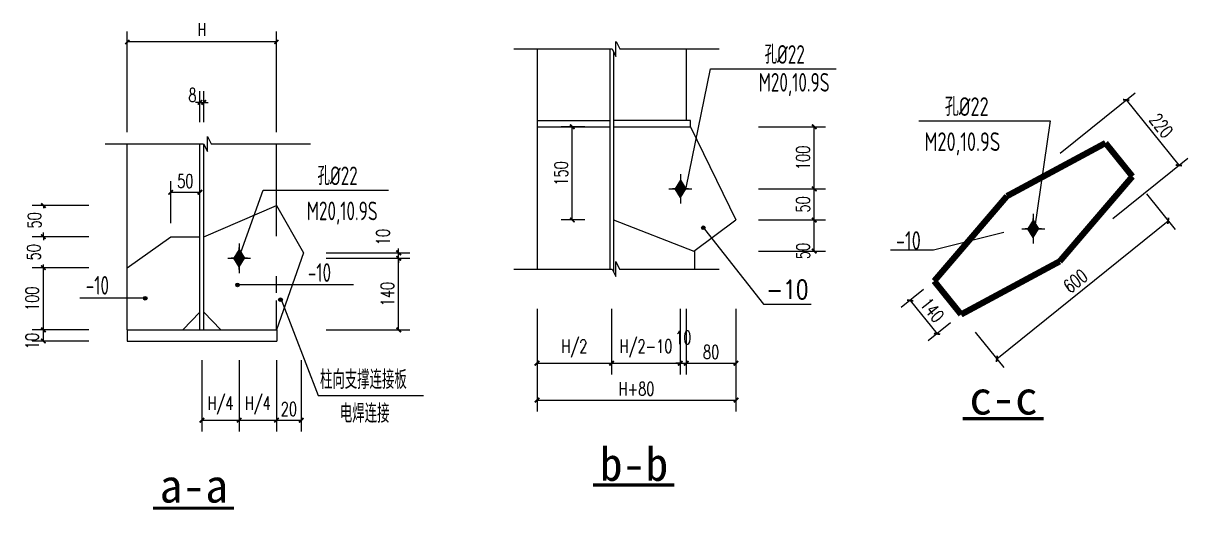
# Model space of a CAD drawing. Extents: x 14475413 to 15955882, y -732572 to -282951.
# Drawn here: x 15721508 to 15747553, y -495725 to -484841 of the extents above; entities that cross this region are included whole.
import ezdxf

# ---------------------------------------------------------------- set-up
doc = ezdxf.new("R2010")
doc.units = 0
doc.header["$LTSCALE"] = 1000
doc.header["$MEASUREMENT"] = 0
doc.layers.add('1000', color=2, linetype='Continuous', lineweight=35)
doc.layers.add('钢板标注', color=9, linetype='Continuous', lineweight=18)
for name, color, linetype in [('3', 3, 'Continuous'), ('3T_WOOD', 21, 'Continuous'), ('AXIS', 3, 'Continuous'), ('PUB_DIM', 3, 'Continuous'), ('PUB_TEXT', 7, 'Continuous'), ('线条', 44, 'Continuous')]:
    doc.layers.add(name, color=color, linetype=linetype)
doc.styles.add('-宋体', font='', dxfattribs={"width": 0.8})
doc.styles.add('_HZTXT', font='txt.shx', dxfattribs={"width": 0.8, "bigfont": 'hztxt.shx'})
doc.styles.add('_TCH_DIM_T3', font='SIMPLEX', dxfattribs={"width": 0.705882, "bigfont": 'GBCBIG'})
doc.styles.add('DIM_FONT', font='SIMPLEX', dxfattribs={"width": 0.7, "bigfont": 'GBCBIG'})
doc.styles.add('TSSD_Label', font='tssdeng.shx', dxfattribs={"width": 0.7, "bigfont": 'hztxt.shx'})
doc.styles.add('TSSD_REIN', font='tssdeng.shx', dxfattribs={"width": 0.7, "bigfont": 'tssdchn.shx'})
doc.styles.get('-宋体').set_extended_font_data('SimSun')
doc.dimstyles.new('_TCH_ARCH&&150', dxfattribs={"dimtxt": 446.25, "dimasz": 150, "dimexe": 375, "dimexo": 450, "dimgap": 150, "dimtad": 1, "dimdec": 0, "dimzin": 0, "dimdsep": 46, "dimtxsty": '_TCH_DIM_T3', "dimblk": 'ARCHTICK', "dimcen": 0.09, "dimclrt": 7, "dimazin": 2, "dimtfac": 1, "dimtdec": 0, "dimtix": 1, "dimtmove": 2, "dimatfit": 3, "dimfxl": 0, "dimtolj": 1, "dimtzin": 0, "dimarcsym": 0})

# ---------------------------------------------------------------- blocks, each defined once
blk = doc.blocks.new('A$C69047470')
for points in [[(147, 356), (277, 356), (277, 566)], [(277, 566), (407, 356), (277, 356)], [(277, 146), (147, 356), (277, 356)], [(277, 146), (407, 356), (277, 356)]]:
    blk.add_hatch(color=256).paths.add_polyline_path(points)
for p, q in [((277, 566), (147, 356)), ((277, 713), (277, 0)), ((277, 678), (277, 83)), ((277, 678), (277, 83)), ((277, 566), (407, 356)), ((0, 356), (522, 356)), ((31, 356), (553, 356)), ((36, 356), (517, 356)), ((277, 146), (147, 356)), ((277, 146), (407, 356))]:
    blk.add_line(p, q)
blk = doc.blocks.new('_ArchTick')
at = {"color": 0, "linetype": 'ByBlock', "const_width": 0.4}
blk.add_lwpolyline([(-0.5, -0.5), (0.5, 0.5)], dxfattribs=at)
blk = doc.blocks.new('*D1745')
at = {"layer": 'Defpoints', "color": 0}
for p in [(16402227, -840793), (16402103, -841901), (16402227, -841901)]:
    blk.add_point(p, dxfattribs=at)
at = {"layer": 'PUB_DIM', "color": 0, "lineweight": -2}
for p, q in [((16402103, -841451), (16402103, -840418)), ((16402227, -841451), (16402227, -840418)), ((16402103, -840793), (16401953, -840793)), ((16402103, -840793), (16402227, -840793)), ((16402227, -840793), (16402377, -840793))]:
    blk.add_line(p, q, dxfattribs=at)
at = {"layer": 'PUB_DIM', "color": 0, "lineweight": -2, "xscale": 150, "yscale": 150, "zscale": 150}
blk.add_blockref('_ArchTick', (16402103, -840793), dxfattribs=at)
at = {"layer": 'PUB_DIM', "color": 0, "lineweight": -2, "xscale": 150, "yscale": 150, "zscale": 150, "rotation": 180}
blk.add_blockref('_ArchTick', (16402227, -840793), dxfattribs=at)
at = {"layer": 'PUB_DIM', "color": 7, "insert": (16401854, -840549), "char_height": 446.2, "attachment_point": 5, "style": '_TCH_DIM_T3'}
blk.add_mtext('\\A1;8', dxfattribs=at)
blk = doc.blocks.new('*D1746')
at = {"layer": 'Defpoints', "color": 0}
for p in [(16396901, -848354), (16398861, -848354), (16398861, -848725)]:
    blk.add_point(p, dxfattribs=at)
at = {"layer": 'PUB_DIM', "color": 0, "lineweight": -2}
for p, q in [((16398411, -848354), (16396526, -848354)), ((16396901, -848725), (16396901, -848354)), ((16398411, -848725), (16396526, -848725))]:
    blk.add_line(p, q, dxfattribs=at)
at = {"layer": 'PUB_DIM', "color": 0, "lineweight": -2, "xscale": 150, "yscale": 150, "zscale": 150}
for p, rotation in [((16396901, -848354), 90), ((16396901, -848725), 270)]:
    blk.add_blockref('_ArchTick', p, dxfattribs=dict(at, rotation=rotation))
at = {"layer": 'PUB_DIM', "color": 7, "insert": (16396526, -848725), "char_height": 446.2, "attachment_point": 5, "rotation": 90, "style": '_TCH_DIM_T3'}
blk.add_mtext('\\A1;10', dxfattribs=at)
blk = doc.blocks.new('*D1747')
at = {"layer": 'Defpoints', "color": 0}
for p in [(16396901, -846289), (16398861, -846289), (16398861, -848354)]:
    blk.add_point(p, dxfattribs=at)
at = {"layer": 'PUB_DIM', "color": 0, "lineweight": -2}
for p, q in [((16398411, -846289), (16396526, -846289)), ((16396901, -848354), (16396901, -846289)), ((16398411, -848354), (16396526, -848354))]:
    blk.add_line(p, q, dxfattribs=at)
at = {"layer": 'PUB_DIM', "color": 0, "lineweight": -2, "xscale": 150, "yscale": 150, "zscale": 150}
for p, rotation in [((16396901, -846289), 90), ((16396901, -848354), 270)]:
    blk.add_blockref('_ArchTick', p, dxfattribs=dict(at, rotation=rotation))
at = {"layer": 'PUB_DIM', "color": 7, "insert": (16396528, -847321), "char_height": 446.2, "attachment_point": 5, "rotation": 90, "style": '_TCH_DIM_T3'}
blk.add_mtext('\\A1;100', dxfattribs=at)
blk = doc.blocks.new('*D1748')
at = {"layer": 'Defpoints', "color": 0}
for p in [(16396901, -845256), (16398861, -845256), (16398861, -846289)]:
    blk.add_point(p, dxfattribs=at)
at = {"layer": 'PUB_DIM', "color": 0, "lineweight": -2}
for p, q in [((16398411, -845256), (16396526, -845256)), ((16396901, -845256), (16396901, -845368)), ((16398411, -846289), (16396526, -846289)), ((16396901, -846289), (16396901, -846178))]:
    blk.add_line(p, q, dxfattribs=at)
at = {"layer": 'PUB_DIM', "color": 0, "lineweight": -2, "xscale": 150, "yscale": 150, "zscale": 150}
for p, rotation in [((16396901, -845256), 90), ((16396901, -846289), 270)]:
    blk.add_blockref('_ArchTick', p, dxfattribs=dict(at, rotation=rotation))
at = {"layer": 'PUB_DIM', "color": 7, "insert": (16396580, -845773), "char_height": 446.2, "attachment_point": 5, "rotation": 90, "style": '_TCH_DIM_T3'}
blk.add_mtext('\\A1;50', dxfattribs=at)
blk = doc.blocks.new('*D1749')
at = {"layer": 'Defpoints', "color": 0}
for p in [(16396901, -844224), (16398861, -844224), (16398861, -845256)]:
    blk.add_point(p, dxfattribs=at)
at = {"layer": 'PUB_DIM', "color": 0, "lineweight": -2}
for p, q in [((16398411, -844224), (16396526, -844224)), ((16396901, -844224), (16396901, -844307)), ((16396901, -845256), (16396901, -845117)), ((16398411, -845256), (16396526, -845256))]:
    blk.add_line(p, q, dxfattribs=at)
at = {"layer": 'PUB_DIM', "color": 0, "lineweight": -2, "xscale": 150, "yscale": 150, "zscale": 150}
for p, rotation in [((16396901, -844224), 90), ((16396901, -845256), 270)]:
    blk.add_blockref('_ArchTick', p, dxfattribs=dict(at, rotation=rotation))
at = {"layer": 'PUB_DIM', "color": 7, "insert": (16396603, -844712), "char_height": 446.2, "attachment_point": 5, "rotation": 90, "style": '_TCH_DIM_T3'}
blk.add_mtext('\\A1;50', dxfattribs=at)
blk = doc.blocks.new('*D1750')
at = {"layer": 'Defpoints', "color": 0}
for p in [(16402102, -843781), (16401132, -845257), (16402103, -845256)]:
    blk.add_point(p, dxfattribs=at)
at = {"layer": 'PUB_DIM', "color": 0, "lineweight": -2}
for p, q in [((16401132, -844807), (16401131, -843407)), ((16402102, -844806), (16402101, -843406)), ((16401131, -843782), (16402102, -843781))]:
    blk.add_line(p, q, dxfattribs=at)
at = {"layer": 'PUB_DIM', "color": 0, "lineweight": -2, "xscale": 150, "yscale": 150, "zscale": 150}
for p, rotation in [((16401131, -843782), 180.0503336692264), ((16402102, -843781), 0.05033366922639138)]:
    blk.add_blockref('_ArchTick', p, dxfattribs=dict(at, rotation=rotation))
at = {"layer": 'PUB_DIM', "color": 7, "insert": (16401616, -843408), "char_height": 446.2, "attachment_point": 5, "rotation": 0.0503, "style": '_TCH_DIM_T3'}
blk.add_mtext('\\A1;50', dxfattribs=at)
blk = doc.blocks.new('*D1751')
at = {"layer": 'Defpoints', "color": 0}
for p in [(16405840, -845973), (16408702, -845973), (16405840, -848354)]:
    blk.add_point(p, dxfattribs=at)
at = {"layer": 'PUB_DIM', "color": 0, "lineweight": -2}
for p, q in [((16406290, -845973), (16409077, -845973)), ((16408702, -848354), (16408702, -845973)), ((16406290, -848354), (16409077, -848354))]:
    blk.add_line(p, q, dxfattribs=at)
at = {"layer": 'PUB_DIM', "color": 0, "lineweight": -2, "xscale": 150, "yscale": 150, "zscale": 150}
for p, rotation in [((16408702, -845973), 90), ((16408702, -848354), 270)]:
    blk.add_blockref('_ArchTick', p, dxfattribs=dict(at, rotation=rotation))
at = {"layer": 'PUB_DIM', "color": 7, "insert": (16408329, -847164), "char_height": 446.2, "attachment_point": 5, "rotation": 90, "style": '_TCH_DIM_T3'}
blk.add_mtext('\\A1;140', dxfattribs=at)
blk = doc.blocks.new('*D1752')
at = {"layer": 'Defpoints', "color": 0}
for p in [(16405840, -845794), (16408702, -845794), (16405840, -845973)]:
    blk.add_point(p, dxfattribs=at)
at = {"layer": 'PUB_DIM', "color": 0, "lineweight": -2}
for p, q in [((16406290, -845794), (16409077, -845794)), ((16408702, -845794), (16408702, -845644)), ((16408702, -845973), (16408702, -845794)), ((16406290, -845973), (16409077, -845973)), ((16408702, -845973), (16408702, -846123))]:
    blk.add_line(p, q, dxfattribs=at)
at = {"layer": 'PUB_DIM', "color": 0, "lineweight": -2, "xscale": 150, "yscale": 150, "zscale": 150}
for p, rotation in [((16408702, -845794), 270), ((16408702, -845973), 90)]:
    blk.add_blockref('_ArchTick', p, dxfattribs=dict(at, rotation=rotation))
at = {"layer": 'PUB_DIM', "color": 7, "insert": (16408184, -845269), "char_height": 446.2, "attachment_point": 5, "rotation": 90, "style": '_TCH_DIM_T3'}
blk.add_mtext('\\A1;10', dxfattribs=at)
blk = doc.blocks.new('*D1753')
at = {"layer": 'Defpoints', "color": 0}
for p in [(16402165, -848907), (16403404, -848907), (16403404, -851355)]:
    blk.add_point(p, dxfattribs=at)
at = {"layer": 'PUB_DIM', "color": 0, "lineweight": -2}
for p, q in [((16402165, -849357), (16402165, -851730)), ((16403404, -849357), (16403404, -851730)), ((16402165, -851355), (16403404, -851355))]:
    blk.add_line(p, q, dxfattribs=at)
at = {"layer": 'PUB_DIM', "color": 0, "lineweight": -2, "xscale": 150, "yscale": 150, "zscale": 150, "rotation": 180}
blk.add_blockref('_ArchTick', (16402165, -851355), dxfattribs=at)
at = {"layer": 'PUB_DIM', "color": 0, "lineweight": -2, "xscale": 150, "yscale": 150, "zscale": 150}
blk.add_blockref('_ArchTick', (16403404, -851355), dxfattribs=at)
at = {"layer": 'PUB_DIM', "color": 7, "insert": (16402784, -850865), "char_height": 446.2, "attachment_point": 5, "style": '_TCH_DIM_T3'}
blk.add_mtext('\\A1;H/4', dxfattribs=at)
blk = doc.blocks.new('*D1754')
at = {"layer": 'Defpoints', "color": 0}
for p in [(16403404, -848907), (16404643, -848907), (16404643, -851355)]:
    blk.add_point(p, dxfattribs=at)
at = {"layer": 'PUB_DIM', "color": 0, "lineweight": -2}
for p, q in [((16403404, -849357), (16403404, -851730)), ((16404643, -849357), (16404643, -851730)), ((16403404, -851355), (16404643, -851355))]:
    blk.add_line(p, q, dxfattribs=at)
at = {"layer": 'PUB_DIM', "color": 0, "lineweight": -2, "xscale": 150, "yscale": 150, "zscale": 150, "rotation": 180}
blk.add_blockref('_ArchTick', (16403404, -851355), dxfattribs=at)
at = {"layer": 'PUB_DIM', "color": 0, "lineweight": -2, "xscale": 150, "yscale": 150, "zscale": 150}
blk.add_blockref('_ArchTick', (16404643, -851355), dxfattribs=at)
at = {"layer": 'PUB_DIM', "color": 7, "insert": (16404023, -850865), "char_height": 446.2, "attachment_point": 5, "style": '_TCH_DIM_T3'}
blk.add_mtext('\\A1;H/4', dxfattribs=at)
blk = doc.blocks.new('*D1755')
at = {"layer": 'Defpoints', "color": 0}
for p in [(16404643, -848907), (16405469, -848907), (16405469, -851355)]:
    blk.add_point(p, dxfattribs=at)
at = {"layer": 'PUB_DIM', "color": 0, "lineweight": -2}
for p, q in [((16404643, -849357), (16404643, -851730)), ((16405469, -849357), (16405469, -851730)), ((16404643, -851355), (16405469, -851355))]:
    blk.add_line(p, q, dxfattribs=at)
at = {"layer": 'PUB_DIM', "color": 0, "lineweight": -2, "xscale": 150, "yscale": 150, "zscale": 150, "rotation": 180}
blk.add_blockref('_ArchTick', (16404643, -851355), dxfattribs=at)
at = {"layer": 'PUB_DIM', "color": 0, "lineweight": -2, "xscale": 150, "yscale": 150, "zscale": 150}
blk.add_blockref('_ArchTick', (16405469, -851355), dxfattribs=at)
at = {"layer": 'PUB_DIM', "color": 7, "insert": (16405056, -850981), "char_height": 446.2, "attachment_point": 5, "style": '_TCH_DIM_T3'}
blk.add_mtext('\\A1;20', dxfattribs=at)
blk = doc.blocks.new('*D1756')
at = {"layer": 'Defpoints', "color": 0}
for p in [(16429615, -845994), (16431915, -845994), (16429615, -847026)]:
    blk.add_point(p, dxfattribs=at)
at = {"layer": 'PUB_DIM', "color": 0, "lineweight": -2}
for p, q in [((16430065, -845994), (16432290, -845994)), ((16431915, -847026), (16431915, -845994)), ((16430065, -847026), (16432290, -847026))]:
    blk.add_line(p, q, dxfattribs=at)
at = {"layer": 'PUB_DIM', "color": 0, "lineweight": -2, "xscale": 150, "yscale": 150, "zscale": 150}
for p, rotation in [((16431915, -845994), 90), ((16431915, -847026), 270)]:
    blk.add_blockref('_ArchTick', p, dxfattribs=dict(at, rotation=rotation))
at = {"layer": 'PUB_DIM', "color": 7, "insert": (16431543, -847026), "char_height": 446.2, "attachment_point": 5, "rotation": 90, "style": '_TCH_DIM_T3'}
blk.add_mtext('\\A1;50', dxfattribs=at)
blk = doc.blocks.new('*D1757')
at = {"layer": 'Defpoints', "color": 0}
for p in [(16429615, -844961), (16431915, -844961), (16429615, -845994)]:
    blk.add_point(p, dxfattribs=at)
at = {"layer": 'PUB_DIM', "color": 0, "lineweight": -2}
for p, q in [((16430065, -844961), (16432290, -844961)), ((16431915, -845994), (16431915, -844961)), ((16430065, -845994), (16432290, -845994))]:
    blk.add_line(p, q, dxfattribs=at)
at = {"layer": 'PUB_DIM', "color": 0, "lineweight": -2, "xscale": 150, "yscale": 150, "zscale": 150}
for p, rotation in [((16431915, -844961), 90), ((16431915, -845994), 270)]:
    blk.add_blockref('_ArchTick', p, dxfattribs=dict(at, rotation=rotation))
at = {"layer": 'PUB_DIM', "color": 7, "insert": (16431542, -845477), "char_height": 446.2, "attachment_point": 5, "rotation": 90, "style": '_TCH_DIM_T3'}
blk.add_mtext('\\A1;50', dxfattribs=at)
blk = doc.blocks.new('*D1758')
at = {"layer": 'Defpoints', "color": 0}
for p in [(16429615, -842896), (16431915, -842896), (16429615, -844961)]:
    blk.add_point(p, dxfattribs=at)
at = {"layer": 'PUB_DIM', "color": 0, "lineweight": -2}
for p, q in [((16430065, -842896), (16432290, -842896)), ((16431915, -844961), (16431915, -842896)), ((16430065, -844961), (16432290, -844961))]:
    blk.add_line(p, q, dxfattribs=at)
at = {"layer": 'PUB_DIM', "color": 0, "lineweight": -2, "xscale": 150, "yscale": 150, "zscale": 150}
for p, rotation in [((16431915, -842896), 90), ((16431915, -844961), 270)]:
    blk.add_blockref('_ArchTick', p, dxfattribs=dict(at, rotation=rotation))
at = {"layer": 'PUB_DIM', "color": 7, "insert": (16431542, -843929), "char_height": 446.2, "attachment_point": 5, "rotation": 90, "style": '_TCH_DIM_T3'}
blk.add_mtext('\\A1;100', dxfattribs=at)
blk = doc.blocks.new('*D1759')
at = {"layer": 'Defpoints', "color": 0}
for p in [(16422707, -848495), (16425185, -848495), (16425185, -850753)]:
    blk.add_point(p, dxfattribs=at)
at = {"layer": 'PUB_DIM', "color": 0, "lineweight": -2}
for p, q in [((16422707, -848945), (16422707, -851128)), ((16425185, -848945), (16425185, -851128)), ((16422707, -850753), (16425185, -850753))]:
    blk.add_line(p, q, dxfattribs=at)
at = {"layer": 'PUB_DIM', "color": 0, "lineweight": -2, "xscale": 150, "yscale": 150, "zscale": 150, "rotation": 180}
blk.add_blockref('_ArchTick', (16422707, -850753), dxfattribs=at)
at = {"layer": 'PUB_DIM', "color": 0, "lineweight": -2, "xscale": 150, "yscale": 150, "zscale": 150}
blk.add_blockref('_ArchTick', (16425185, -850753), dxfattribs=at)
at = {"layer": 'PUB_DIM', "color": 7, "insert": (16423946, -850263), "char_height": 446.2, "attachment_point": 5, "style": '_TCH_DIM_T3'}
blk.add_mtext('\\A1;H/2', dxfattribs=at)
blk = doc.blocks.new('*D1760')
at = {"layer": 'Defpoints', "color": 0}
for p in [(16425185, -848495), (16427466, -848495), (16427466, -850753)]:
    blk.add_point(p, dxfattribs=at)
at = {"layer": 'PUB_DIM', "color": 0, "lineweight": -2}
for p, q in [((16425185, -848945), (16425185, -851128)), ((16427466, -848945), (16427466, -851128)), ((16425185, -850753), (16427466, -850753))]:
    blk.add_line(p, q, dxfattribs=at)
at = {"layer": 'PUB_DIM', "color": 0, "lineweight": -2, "xscale": 150, "yscale": 150, "zscale": 150, "rotation": 180}
blk.add_blockref('_ArchTick', (16425185, -850753), dxfattribs=at)
at = {"layer": 'PUB_DIM', "color": 0, "lineweight": -2, "xscale": 150, "yscale": 150, "zscale": 150}
blk.add_blockref('_ArchTick', (16427466, -850753), dxfattribs=at)
at = {"layer": 'PUB_DIM', "color": 7, "insert": (16426326, -850263), "char_height": 446.2, "attachment_point": 5, "style": '_TCH_DIM_T3'}
blk.add_mtext('\\A1;H/2-10', dxfattribs=at)
blk = doc.blocks.new('*D1761')
at = {"layer": 'Defpoints', "color": 0}
for p in [(16427466, -848495), (16427663, -848495), (16427663, -850753)]:
    blk.add_point(p, dxfattribs=at)
at = {"layer": 'PUB_DIM', "color": 0, "lineweight": -2}
for p, q in [((16427466, -848945), (16427466, -851128)), ((16427663, -848945), (16427663, -851128)), ((16427466, -850753), (16427316, -850753)), ((16427466, -850753), (16427663, -850753)), ((16427663, -850753), (16427813, -850753))]:
    blk.add_line(p, q, dxfattribs=at)
at = {"layer": 'PUB_DIM', "color": 0, "lineweight": -2, "xscale": 150, "yscale": 150, "zscale": 150}
blk.add_blockref('_ArchTick', (16427466, -850753), dxfattribs=at)
at = {"layer": 'PUB_DIM', "color": 0, "lineweight": -2, "xscale": 150, "yscale": 150, "zscale": 150, "rotation": 180}
blk.add_blockref('_ArchTick', (16427663, -850753), dxfattribs=at)
at = {"layer": 'PUB_DIM', "color": 7, "insert": (16427565, -849901), "char_height": 446.2, "attachment_point": 5, "style": '_TCH_DIM_T3'}
blk.add_mtext('\\A1;10', dxfattribs=at)
blk = doc.blocks.new('*D1762')
at = {"layer": 'Defpoints', "color": 0}
for p in [(16427663, -848495), (16429315, -848495), (16429315, -850753)]:
    blk.add_point(p, dxfattribs=at)
at = {"layer": 'PUB_DIM', "color": 0, "lineweight": -2}
for p, q in [((16427663, -848945), (16427663, -851128)), ((16429315, -848945), (16429315, -851128)), ((16427663, -850753), (16429315, -850753))]:
    blk.add_line(p, q, dxfattribs=at)
at = {"layer": 'PUB_DIM', "color": 0, "lineweight": -2, "xscale": 150, "yscale": 150, "zscale": 150, "rotation": 180}
blk.add_blockref('_ArchTick', (16427663, -850753), dxfattribs=at)
at = {"layer": 'PUB_DIM', "color": 0, "lineweight": -2, "xscale": 150, "yscale": 150, "zscale": 150}
blk.add_blockref('_ArchTick', (16429315, -850753), dxfattribs=at)
at = {"layer": 'PUB_DIM', "color": 7, "insert": (16428489, -850380), "char_height": 446.2, "attachment_point": 5, "style": '_TCH_DIM_T3'}
blk.add_mtext('\\A1;80', dxfattribs=at)
blk = doc.blocks.new('*D1763')
at = {"layer": 'Defpoints', "color": 0}
for p in [(16422707, -850036), (16429315, -850036), (16429315, -851978)]:
    blk.add_point(p, dxfattribs=at)
at = {"layer": 'PUB_DIM', "color": 0, "lineweight": -2}
for p, q in [((16422707, -850486), (16422707, -852353)), ((16429315, -850486), (16429315, -852353)), ((16422707, -851978), (16429315, -851978))]:
    blk.add_line(p, q, dxfattribs=at)
at = {"layer": 'PUB_DIM', "color": 0, "lineweight": -2, "xscale": 150, "yscale": 150, "zscale": 150, "rotation": 180}
blk.add_blockref('_ArchTick', (16422707, -851978), dxfattribs=at)
at = {"layer": 'PUB_DIM', "color": 0, "lineweight": -2, "xscale": 150, "yscale": 150, "zscale": 150}
blk.add_blockref('_ArchTick', (16429315, -851978), dxfattribs=at)
at = {"layer": 'PUB_DIM', "color": 7, "insert": (16426011, -851605), "char_height": 446.2, "attachment_point": 5, "style": '_TCH_DIM_T3'}
blk.add_mtext('\\A1;H+80', dxfattribs=at)
blk = doc.blocks.new('*D1764')
at = {"layer": 'Defpoints', "color": 0}
for p in [(16423878, -842896), (16424748, -842896), (16424748, -845993)]:
    blk.add_point(p, dxfattribs=at)
at = {"layer": 'PUB_DIM', "color": 0, "lineweight": -2}
for p, q in [((16424298, -842896), (16423503, -842896)), ((16423878, -845993), (16423878, -842896)), ((16424298, -845993), (16423503, -845993))]:
    blk.add_line(p, q, dxfattribs=at)
at = {"layer": 'PUB_DIM', "color": 0, "lineweight": -2, "xscale": 150, "yscale": 150, "zscale": 150}
for p, rotation in [((16423878, -842896), 90), ((16423878, -845993), 270)]:
    blk.add_blockref('_ArchTick', p, dxfattribs=dict(at, rotation=rotation))
at = {"layer": 'PUB_DIM', "color": 7, "insert": (16423505, -844445), "char_height": 446.2, "attachment_point": 5, "rotation": 90, "style": '_TCH_DIM_T3'}
blk.add_mtext('\\A1;150', dxfattribs=at)
blk = doc.blocks.new('A$C0D9A0BB2')
at = {"layer": '线条'}
blk.add_blockref('A$C69047470', (0, 0), dxfattribs=at)
blk = doc.blocks.new('*D1765')
at = {"layer": 'Defpoints', "color": 0}
for p in [(16453834, -843951), (16458128, -844071), (16455584, -846121)]:
    blk.add_point(p, dxfattribs=at)
at = {"layer": 'PUB_DIM', "color": 0, "lineweight": -2}
for p, q in [((16454185, -843668), (16456670, -841665)), ((16456378, -841900), (16458128, -844071)), ((16455934, -845839), (16458420, -843835))]:
    blk.add_line(p, q, dxfattribs=at)
at = {"layer": 'PUB_DIM', "color": 0, "lineweight": -2, "xscale": 150, "yscale": 150, "zscale": 150}
for p, rotation in [((16456378, -841900), 128.8678072297957), ((16458128, -844071), 308.8678072297957)]:
    blk.add_blockref('_ArchTick', p, dxfattribs=dict(at, rotation=rotation))
at = {"layer": 'PUB_DIM', "color": 7, "insert": (16457543, -842751), "char_height": 446.2, "attachment_point": 5, "rotation": 308.8678, "style": '_TCH_DIM_T3'}
blk.add_mtext('\\A1;220', dxfattribs=at)
blk = doc.blocks.new('*D1766')
at = {"layer": 'Defpoints', "color": 0}
for p in [(16456772, -844674), (16457771, -845913), (16451080, -849261)]:
    blk.add_point(p, dxfattribs=at)
at = {"layer": 'PUB_DIM', "color": 0, "lineweight": -2}
for p, q in [((16457054, -845024), (16458006, -846205)), ((16452079, -850500), (16457771, -845913)), ((16451362, -849611), (16452314, -850792))]:
    blk.add_line(p, q, dxfattribs=at)
at = {"layer": 'PUB_DIM', "color": 0, "lineweight": -2, "xscale": 150, "yscale": 150, "zscale": 150}
for p, rotation in [((16457771, -845913), 38.86780722981165), ((16452079, -850500), 218.8678072298117)]:
    blk.add_blockref('_ArchTick', p, dxfattribs=dict(at, rotation=rotation))
at = {"layer": 'PUB_DIM', "color": 7, "insert": (16454691, -847916), "char_height": 446.2, "attachment_point": 5, "rotation": 38.8678, "style": '_TCH_DIM_T3'}
blk.add_mtext('\\A1;600', dxfattribs=at)
blk = doc.blocks.new('*D1767')
at = {"layer": 'Defpoints', "color": 0}
for p in [(16449998, -847918), (16450892, -849027), (16450092, -849672)]:
    blk.add_point(p, dxfattribs=at)
at = {"layer": 'PUB_DIM', "color": 0, "lineweight": -2}
for p, q in [((16449647, -848200), (16448906, -848798)), ((16449198, -848563), (16450092, -849672)), ((16450541, -849310), (16449800, -849907))]:
    blk.add_line(p, q, dxfattribs=at)
at = {"layer": 'PUB_DIM', "color": 0, "lineweight": -2, "xscale": 150, "yscale": 150, "zscale": 150}
for p, rotation in [((16449198, -848563), 128.8678072365784), ((16450092, -849672), 308.8678072365784)]:
    blk.add_blockref('_ArchTick', p, dxfattribs=dict(at, rotation=rotation))
at = {"layer": 'PUB_DIM', "color": 7, "insert": (16449936, -848883), "char_height": 446.2, "attachment_point": 5, "rotation": 308.8678, "style": '_TCH_DIM_T3'}
blk.add_mtext('\\A1;140', dxfattribs=at)
blk = doc.blocks.new('2131312312')
for points in [[(16403415.1, -846858.7, 1), (16403292.1, -846858.7, 1)], [(16400347.4, -847303.9, 1), (16400224.4, -847303.9, 1)], [(16404839.5, -847352.9, 1), (16404716.4, -847352.9, 1)]]:
    blk.add_hatch(color=256).paths.add_polyline_path(points)
for p, q in [((16399686.9, -848353.8), (16399686.9, -842175.9)), ((16402102.9, -848353.8), (16402102.9, -842175.9)), ((16402226.8, -848353.8), (16402226.8, -842182)), ((16404642.8, -845243.3), (16404642.8, -842175.9)), ((16403403.8, -845940.4), (16404205.3, -843709.7)), ((16402226.8, -845256.3), (16404642.8, -844223.8)), ((16404642.8, -844223.8), (16405540.2, -845793.6)), ((16399686.9, -846288.8), (16401132.3, -845256.3)), ((16401132.3, -845256.3), (16402102.9, -845256.3)), ((16405540.2, -845793.6), (16404642.8, -848353.8)), ((16404642.8, -847120.9), (16404642.8, -846569.6)), ((16404642.8, -848353.8), (16404642.8, -847380.9)), ((16402102.9, -847763.6), (16401536.4, -848353.8)), ((16402226.8, -847763.6), (16402793.2, -848353.8)), ((16399686.9, -848353.8), (16399686.9, -848725.5)), ((16399686.9, -848353.8), (16404651.4, -848353.8)), ((16404651.4, -848353.8), (16404651.4, -848725.5)), ((16399686.9, -848725.5), (16404651.4, -848725.5))]:
    blk.add_line(p, q)
at = {"const_width": 103.2}
blk.add_lwpolyline([(16400541, -854277.6), (16403233.2, -854277.6)], dxfattribs=at)
for centre in [(16403353.6, -846858.7), (16400285.9, -847303.9), (16404777.9, -847352.9)]:
    blk.add_circle(centre, 61.5)
at = {"layer": '3'}
for p, q in [((16402347.6, -841928.1), (16402471.5, -842175.9)), ((16402347.6, -842423.7), (16402347.6, -841928.1)), ((16398954, -842175.9), (16402223.7, -842175.9)), ((16402223.7, -842175.9), (16402347.6, -842423.7)), ((16402471.5, -842175.9), (16405774.8, -842175.9)), ((16407206.2, -846856.7), (16403366.5, -846856.7)), ((16400255, -847304.2), (16398114.4, -847304.2)), ((16404804.9, -847344.4), (16406029.8, -850536)), ((16406029.8, -850536), (16409531.4, -850536))]:
    blk.add_line(p, q, dxfattribs=at)
at = {"layer": 'AXIS'}
for p, q in [((16399686.9, -841788.3), (16399686.9, -838440.4)), ((16404642.8, -841788.3), (16404642.8, -838440.4)), ((16404642.8, -838784.6), (16399686.9, -838784.6))]:
    blk.add_line(p, q, dxfattribs=at)
at = {"layer": 'PUB_TEXT'}
blk.add_line((16404205.3, -843709.7), (16408365.7, -843709.7), dxfattribs=at)
at = {"layer": '线条'}
for p, q in [((16403403.8, -846351.5), (16403403.8, -845614.2)), ((16403403.8, -845791.7), (16403403.8, -846351.5)), ((16403679.8, -845973.5), (16403138.2, -845973.5)), ((16403222.1, -845973.5), (16403679.8, -845973.5))]:
    blk.add_line(p, q, dxfattribs=at)
at = {"layer": 'AXIS', "xscale": 137.6655750274658, "yscale": 137.6655750349164, "zscale": 137.665575, "rotation": 180}
blk.add_blockref('_ArchTick', (16399686.9, -838784.6), dxfattribs=at)
at = {"layer": 'AXIS', "xscale": 137.6655750274658, "yscale": 137.6655750349164, "zscale": 137.665575}
blk.add_blockref('_ArchTick', (16404642.8, -838784.6), dxfattribs=at)
at = {"layer": '线条', "xscale": 1.376655749976635, "yscale": 1.376655749976635, "zscale": 1.37665575}
blk.add_blockref('A$C69047470', (16403022.8, -846463.4), dxfattribs=at)
at = {"layer": 'AXIS', "color": 7, "insert": (16402164.8, -838371.6), "char_height": 413, "attachment_point": 5, "style": 'DIM_FONT'}
blk.add_mtext('\\A1;H', dxfattribs=at)
at = {"layer": 'PUB_TEXT', "style": 'TSSD_REIN', "width": 0.7}
for s, p in [('孔%%c22', (16406007.7, -843543.7)), ('M20,10.9S', (16405651.5, -844709.2)), ('-10', (16405686.3, -846757.2)), ('-10', (16398309, -847182.8)), ('柱向支撑连接板', (16406089.7, -850315.2)), ('电焊连接', (16406749, -851439.6))]:
    blk.add_text(s, height=619.5, dxfattribs=at).set_placement(p)
at = {"layer": 'PUB_TEXT', "style": '-宋体'}
blk.add_text('a-a', height=1115.09, dxfattribs=at).set_placement((16400760.2, -854091.7))
at = {"layer": 'PUB_DIM'}
for base, p1, p2, angle, text, picture, middle in [((16402226.8, -840792.9), (16402102.9, -841901.3), (16402226.8, -841901.3), 0, '8', '*D1745', (16401853.8, -840549.4)), ((16396901.2, -844223.8), (16398860.9, -845256.3), (16398860.9, -844223.8), 90, '50', '*D1749', (16396602.7, -844712.1)), ((16396901.2, -845256.3), (16398860.9, -846288.8), (16398860.9, -845256.3), 90, '50', '*D1748', (16396580, -845772.6)), ((16408701.7, -845793.6), (16405840.2, -845973.5), (16405840.2, -845793.6), 90, '10', '*D1752', (16408184.2, -845268.6)), ((16396901.2, -848353.8), (16398860.9, -848725.5), (16398860.9, -848353.8), 90, '10', '*D1746', (16396526.2, -848725.5))]:
    dim = blk.add_linear_dim(base=base, p1=p1, p2=p2, angle=angle, text=text, dimstyle='_TCH_ARCH&&150', dxfattribs=at)
    dim.commit()
    dim.dimension.update_dxf_attribs({"geometry": picture, "text_midpoint": middle, "dimtype": 161})
for p1, p2, distance, text, picture, middle in [((16401132.3, -845257.2), (16402102.9, -845256.3), 1475.6, '50', '*D1750', (16401616, -843408)), ((16405840.2, -848353.8), (16405840.2, -845973.5), -2861.6, '140', '*D1751', (16408328.6, -847163.6)), ((16398860.9, -848353.8), (16398860.9, -846288.8), 1959.6, '100', '*D1747', (16396528.1, -847321.3)), ((16402164.8, -848907.3), (16403403.8, -848907.3), -2447.2, 'H/4', '*D1753', (16402784.3, -850864.5)), ((16403403.8, -848907.3), (16404642.8, -848907.3), -2447.2, 'H/4', '*D1754', (16404023.3, -850864.5)), ((16404642.8, -848907.3), (16405468.8, -848907.3), -2447.2, '20', '*D1755', (16405055.8, -850981.4))]:
    dim = blk.add_aligned_dim(p1=p1, p2=p2, distance=distance, text=text, dimstyle='_TCH_ARCH&&150', dxfattribs=at)
    dim.commit()
    dim.dimension.update_dxf_attribs({"geometry": picture, "text_midpoint": middle})
blk = doc.blocks.new('q3221321321')
blk.add_hatch(color=256).paths.add_polyline_path([(16428291.2, -846252.7, 1), (16428168.2, -846252.7, 1)])
for p, q in [((16422707.2, -840310.5), (16422707.2, -847626.3)), ((16425123.2, -840310.5), (16425123.2, -847626.3)), ((16425247.1, -840401.1), (16425247.1, -847716.9)), ((16427663.1, -840310.5), (16427663.1, -842689.5)), ((16427663.1, -844927.9), (16428464.6, -840968.5)), ((16428464.6, -840968.5), (16432647.1, -840968.5)), ((16422707.2, -842689.5), (16425123.2, -842689.5)), ((16427807.1, -842689.5), (16425247.1, -842689.5)), ((16427807.1, -842896), (16427807.1, -842689.5)), ((16422707.2, -842896), (16425123.2, -842896)), ((16425247.1, -842896), (16427807.1, -842896)), ((16427807.1, -842896), (16429315.1, -845993.5)), ((16425247.1, -845993.5), (16427919.8, -847026)), ((16427919.8, -847026), (16429315.1, -845993.5)), ((16427931.6, -847017.2), (16427931.6, -847626.3))]:
    blk.add_line(p, q)
at = {"const_width": 103.2}
blk.add_lwpolyline([(16424570.6, -854798.8), (16427262.8, -854798.8)], dxfattribs=at)
blk.add_circle((16428229.7, -846252.7), 61.5)
at = {"layer": '3'}
for p, q in [((16425325.7, -840558.3), (16425325.7, -840062.7)), ((16425329.7, -840062.7), (16425453.6, -840310.5)), ((16421936, -840310.5), (16425205.8, -840310.5)), ((16425201.8, -840310.5), (16425325.7, -840558.3)), ((16425453.6, -840310.5), (16428756.9, -840310.5)), ((16428271.6, -846293.5), (16430230.2, -848794.6)), ((16425325.7, -847874.1), (16425325.7, -847378.5)), ((16425325.7, -847378.5), (16425449.6, -847626.3)), ((16421932.1, -847626.3), (16425201.8, -847626.3)), ((16425201.8, -847626.3), (16425325.7, -847874.1)), ((16425449.6, -847626.3), (16428752.9, -847626.3)), ((16430230.2, -848794.6), (16431807.1, -848794.6))]:
    blk.add_line(p, q, dxfattribs=at)
at = {"layer": '线条'}
for p, q in [((16427466.3, -844779.3), (16427466.3, -845232.8)), ((16427742.2, -844961), (16427200.7, -844961)), ((16427284.6, -844961), (16427742.2, -844961))]:
    blk.add_line(p, q, dxfattribs=at)
at = {"layer": '线条', "xscale": 1.376655749976635, "yscale": 1.376655749976635, "zscale": 1.37665575}
blk.add_blockref('A$C69047470', (16427087.9, -845451), dxfattribs=at)
at = {"layer": 'PUB_TEXT'}
for s, style, width, p in [('孔%%C22', 'TSSD_REIN', 0.7, (16430267, -840802.5)), ('M20,10.9S', 'TSSD_REIN', 0.7, (16430070.5, -841729.2)), ('-10', '_HZTXT', 0.8, (16430324.1, -848612.7))]:
    blk.add_text(s, height=619.5, dxfattribs=dict(at, style=style, width=width)).set_placement(p)
at = {"layer": 'PUB_TEXT', "style": '-宋体'}
blk.add_text('b-b', height=1115.09, dxfattribs=at).set_placement((16424789.8, -854660.4))
at = {"layer": 'PUB_DIM'}
for p1, p2, distance, text, picture, middle in [((16424748.2, -845993.5), (16424748.2, -842896), 869.7, '150', '*D1764', (16423505.4, -844444.8)), ((16429615.1, -844961), (16429615.1, -842896), -2300.3, '100', '*D1758', (16431542.3, -843928.5)), ((16429615.1, -845993.5), (16429615.1, -844961), -2300.3, '50', '*D1757', (16431542.3, -845477.3)), ((16422707.2, -848495.1), (16425185.2, -848495.1), -2257.6, 'H/2', '*D1759', (16423946.2, -850262.7)), ((16425185.2, -848495.1), (16427466.3, -848495.1), -2257.6, 'H/2-10', '*D1760', (16426325.7, -850262.7)), ((16427663.1, -848495.1), (16429315.1, -848495.1), -2257.6, '80', '*D1762', (16428489.1, -850379.5)), ((16422707.2, -850036.4), (16429315.1, -850036.4), -1941.4, 'H+80', '*D1763', (16426011.1, -851604.6))]:
    dim = blk.add_aligned_dim(p1=p1, p2=p2, distance=distance, text=text, dimstyle='_TCH_ARCH&&150', dxfattribs=at)
    dim.commit()
    dim.dimension.update_dxf_attribs({"geometry": picture, "text_midpoint": middle})
for base, p1, p2, angle, text, picture, middle in [((16431915.4, -845993.5), (16429615.1, -847026), (16429615.1, -845993.5), 90, '50', '*D1756', (16431542.7, -847026)), ((16427663.1, -850752.7), (16427466.3, -848495.1), (16427663.1, -848495.1), 0, '10', '*D1761', (16427564.7, -849901.4))]:
    dim = blk.add_linear_dim(base=base, p1=p1, p2=p2, angle=angle, text=text, dimstyle='_TCH_ARCH&&150', dxfattribs=at)
    dim.commit()
    dim.dimension.update_dxf_attribs({"geometry": picture, "text_midpoint": middle, "dimtype": 161})
blk = doc.blocks.new('q231321321')
blk.add_line((16449486.5, -842595.8), (16453849.1, -842595.8))
blk.add_lwpolyline([(16448549.8, -846879.7), (16449975.5, -846879.7), (16452314.7, -846295.5)])
at = {"const_width": 103.2}
blk.add_lwpolyline([(16450946.2, -852489.5), (16453638.4, -852489.5)], dxfattribs=at)
at = {"layer": '1000', "const_width": 206.5}
for points in [[(16452415.8, -845093.8), (16455689.2, -843330.8)], [(16455689.2, -843330.8), (16456583.3, -844440.2)], [(16456583.3, -844440.2), (16454165.2, -847264.3)], [(16449997.6, -847918), (16452415.8, -845093.8)], [(16454165.2, -847264.3), (16450891.8, -849027.4)], [(16450891.8, -849027.4), (16449997.6, -847918)]]:
    blk.add_lwpolyline(points, dxfattribs=at)
at = {"layer": 'PUB_TEXT'}
blk.add_line((16453849.1, -842595.8), (16453332.4, -846179.1), dxfattribs=at)
at = {"layer": '线条'}
for p, q in [((16453285.3, -846450.9), (16453285.3, -845841.2)), ((16453561.2, -846179.1), (16453019.7, -846179.1)), ((16453103.6, -846179.1), (16453561.2, -846179.1)), ((16453285.3, -845997.4), (16453285.3, -846450.9))]:
    blk.add_line(p, q, dxfattribs=at)
at = {"layer": '线条', "xscale": 1.376655749976635, "yscale": 1.376655749976635, "zscale": 1.37665575}
blk.add_blockref('A$C0D9A0BB2', (16452906.9, -846669), dxfattribs=at)
at = {"layer": 'PUB_TEXT', "style": '-宋体'}
blk.add_text('c-c', height=1115.09, dxfattribs=at).set_placement((16451165.4, -852351.2))
at = {"layer": '钢板标注', "color": 7, "style": 'TSSD_Label', "width": 0.75}
for s, p in [('孔%%c22', (16450354.2, -842429.8)), ('M20,10.9S', (16449673.2, -843595.3)), ('-10', (16448727.2, -846879.7))]:
    blk.add_text(s, height=619.5, dxfattribs=at).set_placement(p)
at = {"layer": 'PUB_DIM'}
for p1, p2, distance, text, picture, middle in [((16453834.2, -843950.6), (16455583.6, -846121.1), 3267.4, '220', '*D1765', (16457543.5, -842751.3)), ((16451080, -849261), (16456771.6, -844673.7), -1592, '600', '*D1766', (16454690.7, -847916.4)), ((16449997.6, -847918), (16450891.8, -849027.4), -1027.1, '140', '*D1767', (16449935.5, -848883.1))]:
    dim = blk.add_aligned_dim(p1=p1, p2=p2, distance=distance, text=text, dimstyle='_TCH_ARCH&&150', dxfattribs=at)
    dim.commit()
    dim.dimension.update_dxf_attribs({"geometry": picture, "text_midpoint": middle})

msp = doc.modelspace()

# ---------------------------------------------------------------- block references
at = {"layer": '3T_WOOD', "xscale": 0.6733499988913536, "yscale": 0.6733500000555068, "zscale": 0.6733500000000001}
for name, p in [('2131312312', (4681104.2, 79537.8)), ('q3221321321', (4674770.1, 80407.8)), ('q231321321', (4665276.6, 80336.6))]:
    msp.add_blockref(name, p, dxfattribs=at)

doc.saveas('drawing.dxf')
